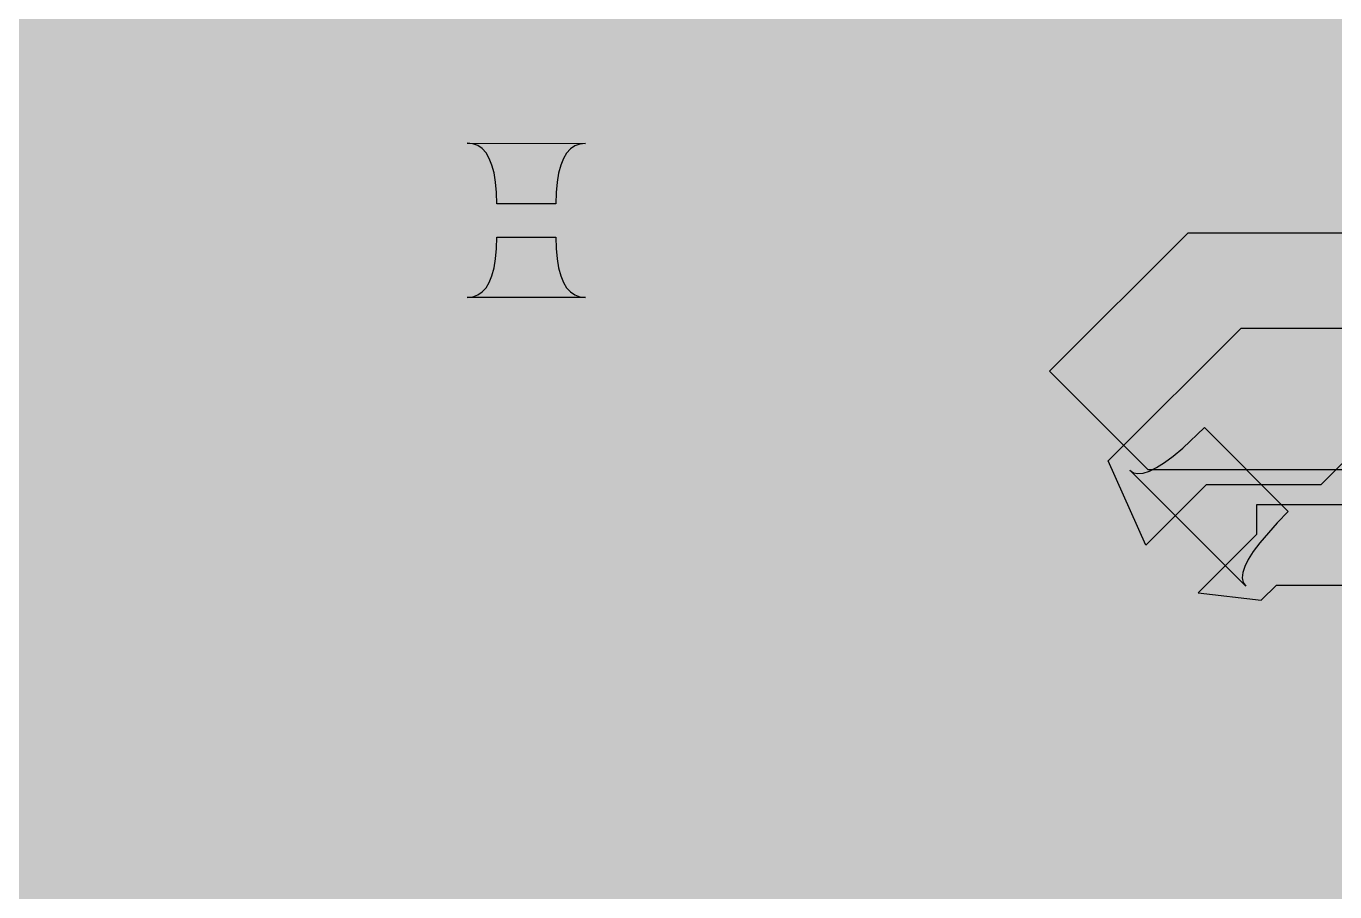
# Model space of a CAD drawing. Header units: millimetres. Extents: x 69.6 to 104.4, y 72.6 to 106.2.
# Drawn here: x 81.975 to 86.39, y 84.502 to 87.421 of the extents above; entities that cross this region are included whole.
import ezdxf

# ---------------------------------------------------------------- set-up
doc = ezdxf.new("R2010")
doc.units = ezdxf.units.MM
for name, color, linetype in [('BottomLayer', 5, 'Continuous'), ('KeepOutLayer', 6, 'Continuous'), ('MultiLayer', 9, 'Continuous'), ('TopLayer', 1, 'Continuous'), ('TopOverlay', 2, 'Continuous'), ('ViaHoleLayer', 16, 'Continuous')]:
    doc.layers.add(name, color=color, linetype=linetype)

# ---------------------------------------------------------------- blocks, each defined once
blk = doc.blocks.new('0402____21')
at = {"layer": 'TopLayer'}
for points in [[(-0.25, -0.3), (0.25, -0.3), (-0.25, 0.3), (0.25, 0.3)], [(0.766, -0.3), (1.266, -0.3), (0.766, 0.3), (1.266, 0.3)]]:
    blk.add_solid(points, dxfattribs=at)
at = {"layer": 'TopOverlay', "const_width": 0.127}
for points in [[(-0.37, -0.41), (-0.37, 0.41)], [(-0.37, 0.41), (-0.25, 0.41)], [(-0.27, 0.41), (1.34, 0.41)], [(1.27, 0.41), (1.38, 0.41)], [(1.38, -0.41), (1.38, 0.41)], [(-0.37, -0.41), (-0.34, -0.41)], [(-0.34, -0.41), (-0.2, -0.41)], [(-0.31, -0.41), (1.34, -0.41)], [(1.29, -0.41), (1.38, -0.41)]]:
    blk.add_lwpolyline(points, dxfattribs=at)
at = {"layer": 'TopOverlay', "const_width": 0.0635}
for points in [[(-0.4017, 0.41, 1), (-0.3382, 0.41, 1)], [(-0.4017, 0.41, 1), (-0.3382, 0.41, 1)], [(-0.3018, 0.41, 1), (-0.2383, 0.41, 1)], [(-0.2818, 0.41, 1), (-0.2183, 0.41, 1)], [(1.2383, 0.41, 1), (1.3018, 0.41, 1)], [(1.3082, 0.41, 1), (1.3717, 0.41, 1)], [(1.3483, 0.41, 1), (1.4118, 0.41, 1)], [(1.3483, 0.41, 1), (1.4118, 0.41, 1)], [(-0.4018, -0.41, 1), (-0.3383, -0.41, 1)], [(-0.4018, -0.41, 1), (-0.3383, -0.41, 1)], [(-0.3718, -0.41, 1), (-0.3083, -0.41, 1)], [(-0.3718, -0.41, 1), (-0.3083, -0.41, 1)], [(-0.3418, -0.41, 1), (-0.2783, -0.41, 1)], [(-0.2318, -0.41, 1), (-0.1683, -0.41, 1)], [(1.2582, -0.41, 1), (1.3217, -0.41, 1)], [(1.3083, -0.41, 1), (1.3718, -0.41, 1)], [(1.3483, -0.41, 1), (1.4118, -0.41, 1)], [(1.3483, -0.41, 1), (1.4118, -0.41, 1)]]:
    blk.add_lwpolyline(points, format="xyb", close=True, dxfattribs=at)
blk = doc.blocks.new('0603____22')
at = {"layer": 'TopLayer'}
for points in [[(-0.99, -0.38), (-0.29, -0.38), (-0.99, 0.42), (-0.29, 0.42)], [(0.315, -0.38), (1.015, -0.38), (0.315, 0.42), (1.015, 0.42)]]:
    blk.add_solid(points, dxfattribs=at)
at = {"layer": 'TopOverlay', "const_width": 0.1}
for points in [[(-1.095, -0.485), (-1.095, 0.525)], [(-1.095, 0.525), (1.12, 0.525)], [(1.12, -0.485), (1.12, 0.525)], [(-1.095, -0.485), (1.12, -0.485)]]:
    blk.add_lwpolyline(points, dxfattribs=at)
at = {"layer": 'TopOverlay', "const_width": 0.05}
for points in [[(-1.12, 0.525, 1), (-1.07, 0.525, 1)], [(-1.12, 0.525, 1), (-1.07, 0.525, 1)], [(1.095, 0.525, 1), (1.145, 0.525, 1)], [(1.095, 0.525, 1), (1.145, 0.525, 1)], [(-1.12, -0.485, 1), (-1.07, -0.485, 1)], [(-1.12, -0.485, 1), (-1.07, -0.485, 1)], [(1.095, -0.485, 1), (1.145, -0.485, 1)], [(1.095, -0.485, 1), (1.145, -0.485, 1)]]:
    blk.add_lwpolyline(points, format="xyb", close=True, dxfattribs=at)
blk = doc.blocks.new('0402____25')
at = {"layer": 'TopLayer'}
for points in [[(-0.25, -0.3), (0.25, -0.3), (-0.25, 0.3), (0.25, 0.3)], [(0.766, -0.3), (1.266, -0.3), (0.766, 0.3), (1.266, 0.3)]]:
    blk.add_solid(points, dxfattribs=at)
at = {"layer": 'TopOverlay', "const_width": 0.127}
for points in [[(-0.37, 0.41), (-0.25, 0.41)], [(-0.37, -0.41), (-0.37, 0.41)], [(-0.27, 0.41), (1.34, 0.41)], [(1.27, 0.41), (1.38, 0.41)], [(1.38, -0.41), (1.38, 0.41)], [(-0.37, -0.41), (-0.34, -0.41)], [(-0.34, -0.41), (-0.2, -0.41)], [(-0.31, -0.41), (1.34, -0.41)], [(1.29, -0.41), (1.38, -0.41)]]:
    blk.add_lwpolyline(points, dxfattribs=at)
at = {"layer": 'TopOverlay', "const_width": 0.0635}
for points in [[(-0.4017, 0.41, 1), (-0.3382, 0.41, 1)], [(-0.4017, 0.41, 1), (-0.3382, 0.41, 1)], [(-0.3018, 0.41, 1), (-0.2383, 0.41, 1)], [(-0.2818, 0.41, 1), (-0.2183, 0.41, 1)], [(1.2383, 0.41, 1), (1.3018, 0.41, 1)], [(1.3083, 0.41, 1), (1.3718, 0.41, 1)], [(1.3483, 0.41, 1), (1.4118, 0.41, 1)], [(1.3483, 0.41, 1), (1.4118, 0.41, 1)], [(-0.4017, -0.41, 1), (-0.3382, -0.41, 1)], [(-0.4017, -0.41, 1), (-0.3382, -0.41, 1)], [(-0.3718, -0.41, 1), (-0.3083, -0.41, 1)], [(-0.3718, -0.41, 1), (-0.3083, -0.41, 1)], [(-0.3418, -0.41, 1), (-0.2783, -0.41, 1)], [(-0.2318, -0.41, 1), (-0.1683, -0.41, 1)], [(1.2582, -0.41, 1), (1.3217, -0.41, 1)], [(1.3083, -0.41, 1), (1.3718, -0.41, 1)], [(1.3483, -0.41, 1), (1.4118, -0.41, 1)], [(1.3483, -0.41, 1), (1.4118, -0.41, 1)]]:
    blk.add_lwpolyline(points, format="xyb", close=True, dxfattribs=at)
blk = doc.blocks.new('___4_4_0_8___26')
at = {"layer": 'TopLayer', "const_width": 1.2}
blk.add_lwpolyline([(-2.8, -1.85), (-3.2, -1.85)], dxfattribs=at)
at = {"layer": 'TopLayer', "const_width": 0.6}
for points in [[(-3.5, -1.85, 1), (-2.9, -1.85, 1)], [(-3.1, -1.85, 1), (-2.5, -1.85, 1)]]:
    blk.add_lwpolyline(points, format="xyb", close=True, dxfattribs=at)
at = {"layer": 'TopOverlay', "const_width": 0.127}
for points in [[(-2, -2), (-2, 2)], [(-2, -2), (2, -2)]]:
    blk.add_lwpolyline(points, dxfattribs=at)
at = {"layer": 'TopOverlay', "const_width": 0.0635}
blk.add_lwpolyline([(-2.0318, -2, 1), (-1.9683, -2, 1)], format="xyb", close=True, dxfattribs=at)
blk.add_lwpolyline([(-2.0318, -2, 1), (-1.9683, -2, 1)], format="xyb", close=True, dxfattribs=at)
blk = doc.blocks.new('CR2032_B_31')
at = {"layer": 'BottomLayer', "const_width": 8.5}
blk.add_lwpolyline([(-4.25, 0, 1), (4.25, 0, 1)], format="xyb", close=True, dxfattribs=at)

msp = doc.modelspace()

# ---------------------------------------------------------------- linework, layer by layer
at = {"layer": 'BottomLayer', "const_width": 0.2}
for points in [[(78.7696, 84.1436), (89.478, 94.852)], [(78.7734, 83.8646), (89.7005, 94.7916)], [(78.8085, 83.6168), (89.9229, 94.7312)], [(78.8773, 83.4027), (90.1454, 94.6708)], [(78.9461, 83.1887), (90.3678, 94.6104)], [(79.0148, 82.9746), (90.5903, 94.55)], [(79.0148, 82.9746), (90.5903, 94.55)], [(79.0836, 82.7606), (90.8127, 94.4897)], [(79.2126, 82.6067), (91.0125, 94.4066)], [(79.3198, 82.431), (91.2013, 94.3125)], [(79.3577, 82.1861), (91.3901, 94.2185)], [(77.8978, 80.4434), (91.5789, 94.1245)], [(78.8913, 81.154), (91.7677, 94.0304)], [(79.1658, 81.1457), (91.9565, 93.9364)], [(79.379, 81.0761), (92.1453, 93.8424)], [(79.5537, 80.968), (92.3341, 93.7484)], [(79.6935, 80.8249), (92.523, 93.6543)], [(79.7973, 80.6459), (92.7118, 93.5603)], [(79.8623, 80.428), (92.9006, 93.4663)], [(79.8573, 80.1402), (93.0894, 93.3722)], [(79.2779, 79.2779), (93.2782, 93.2782)], [(79.4426, 79.1598), (93.467, 93.1842)], [(79.6098, 79.0441), (93.6419, 93.0762)], [(79.7792, 78.9307), (93.8075, 92.959)], [(79.9511, 78.8197), (93.9732, 92.8418)], [(80.1253, 78.7111), (94.1388, 92.7246)], [(81.1998, 92.7481), (93.5809, 80.367)], [(80.302, 78.605), (94.3044, 92.6074)], [(81.0521, 92.613), (93.4345, 80.2305)], [(80.4812, 78.5013), (94.4701, 92.4902)], [(80.9044, 92.4778), (93.2881, 80.094)], [(80.7567, 92.3426), (93.1418, 79.9576)], [(80.609, 92.2075), (92.9954, 79.8211)], [(80.47, 92.0636), (92.8491, 79.6846)], [(80.367, 91.8838), (92.7027, 79.5481)], [(80.2641, 91.7039), (92.5564, 79.4116)], [(80.1611, 91.524), (92.41, 79.2751)], [(80.0581, 91.3442), (92.2636, 79.1387)], [(79.9552, 91.1643), (92.1173, 79.0022)], [(79.8522, 90.9844), (91.9734, 78.8632)], [(79.7492, 90.8045), (91.8514, 78.7023)], [(79.6463, 90.6247), (91.7575, 78.5135)], [(79.5433, 90.4448), (91.6659, 78.3221)], [(79.4403, 90.2649), (91.3562, 78.349)], [(79.3374, 90.085), (91.1502, 78.2722)], [(79.2344, 89.9052), (90.9936, 78.1459)], [(79.1566, 89.7001), (90.8454, 78.0113)], [(79.1096, 89.4643), (90.6972, 77.8767)], [(79.0626, 89.2284), (90.5489, 77.7421)], [(79.0156, 88.9926), (90.4007, 77.6075)], [(78.9686, 88.7568), (90.2011, 77.5243)], [(78.9216, 88.5209), (89.9855, 77.457)], [(78.8746, 88.2851), (89.77, 77.3897)], [(78.8275, 88.0493), (89.5545, 77.3224)], [(78.7805, 87.8134), (89.314, 77.28)], [(78.7335, 87.5776), (89.0659, 77.2452)]]:
    msp.add_lwpolyline(points, dxfattribs=at)
at = {"layer": 'BottomLayer', "const_width": 0.225}
for points in [[(84.9902, 86.9215, 1), (85.2152, 86.9215, 1)], [(84.6799, 86.0144, 1), (84.9049, 86.0144, 1)], [(82.4677, 85.4892, 1), (82.6927, 85.4892, 1)], [(84.5525, 84.964, 1), (84.7775, 84.964, 1)]]:
    msp.add_lwpolyline(points, format="xyb", close=True, dxfattribs=at)
at = {"layer": 'KeepOutLayer', "const_width": 0.127}
msp.add_lwpolyline([(100.1392, 86.2685, -0.404026), (83.9692, 75.9671)], format="xyb", dxfattribs=at)
at = {"layer": 'MultiLayer', "const_width": 0.225}
for points in [[(84.9902, 86.9215, 1), (85.2152, 86.9215, 1)], [(84.6799, 86.0144, 1), (84.9049, 86.0144, 1)], [(82.4677, 85.4892, 1), (82.6927, 85.4892, 1)], [(84.5525, 84.964, 1), (84.7775, 84.964, 1)]]:
    msp.add_lwpolyline(points, format="xyb", close=True, dxfattribs=at)
at = {"layer": 'TopLayer'}
for p, q in [((83.4817, 87.0246), (83.4627, 87.0267)), ((83.4627, 87.0267), (83.8624, 87.0252)), ((83.4986, 87.0184), (83.4817, 87.0246)), ((83.5136, 87.0082), (83.4986, 87.0184)), ((83.5265, 86.9938), (83.5136, 87.0082)), ((83.5375, 86.9754), (83.5265, 86.9938)), ((83.7984, 86.9929), (83.7874, 86.9746)), ((83.8114, 87.0071), (83.7984, 86.9929)), ((83.8264, 87.0172), (83.8114, 87.0071)), ((83.8434, 87.0232), (83.8264, 87.0172)), ((83.8624, 87.0252), (83.8434, 87.0232)), ((83.5465, 86.9529), (83.5375, 86.9754)), ((83.5535, 86.9263), (83.5465, 86.9529)), ((83.7784, 86.9523), (83.7714, 86.9259)), ((83.7874, 86.9746), (83.7784, 86.9523)), ((83.5584, 86.8957), (83.5535, 86.9263)), ((83.7714, 86.9259), (83.7664, 86.8954)), ((83.5614, 86.8609), (83.5584, 86.8957)), ((83.5624, 86.8221), (83.5614, 86.8609)), ((83.7634, 86.8608), (83.7624, 86.8221)), ((83.7664, 86.8954), (83.7634, 86.8608)), ((83.7624, 86.8221), (83.5624, 86.8221)), ((85.8939, 86.7237), (85.4277, 86.2575)), ((86.7237, 86.7237), (85.8939, 86.7237)), ((83.5614, 86.6711), (83.5624, 86.7097)), ((83.5624, 86.7097), (83.7624, 86.7097)), ((83.7624, 86.7097), (83.7634, 86.6711)), ((83.5534, 86.6061), (83.5584, 86.6366)), ((83.5584, 86.6366), (83.5614, 86.6711)), ((83.7634, 86.6711), (83.7664, 86.6366)), ((83.7664, 86.6366), (83.7714, 86.6061)), ((83.5464, 86.5797), (83.5534, 86.6061)), ((83.7714, 86.6061), (83.7784, 86.5797)), ((83.5264, 86.5391), (83.5374, 86.5574)), ((83.5374, 86.5574), (83.5464, 86.5797)), ((83.7784, 86.5797), (83.7874, 86.5574)), ((83.7874, 86.5574), (83.7984, 86.5391)), ((83.4624, 86.5066), (83.4814, 86.5087)), ((83.8624, 86.5066), (83.4624, 86.5066)), ((83.4814, 86.5087), (83.4984, 86.5148)), ((83.4984, 86.5148), (83.5134, 86.5249)), ((83.5134, 86.5249), (83.5264, 86.5391)), ((83.7984, 86.5391), (83.8114, 86.5249)), ((83.8114, 86.5249), (83.8264, 86.5148)), ((83.8264, 86.5148), (83.8434, 86.5087)), ((83.8434, 86.5087), (83.8624, 86.5066)), ((85.6262, 85.9551), (86.0744, 86.4033)), ((86.0744, 86.4033), (86.5408, 86.4033)), ((85.4277, 86.2575), (85.7592, 85.9259)), ((86.7067, 86.2375), (86.3437, 85.8745)), ((85.8771, 85.9984), (85.9503, 86.0674)), ((85.9503, 86.0674), (86.2332, 85.7845)), ((85.8153, 85.9496), (85.8448, 85.9715)), ((85.8448, 85.9715), (85.8771, 85.9984)), ((85.7526, 85.6712), (85.6262, 85.9551)), ((85.765, 85.9209), (85.7887, 85.9327)), ((85.7887, 85.9327), (85.8153, 85.9496)), ((86.0896, 85.5331), (85.6989, 85.9238)), ((85.6989, 85.9238), (85.7111, 85.9155)), ((85.7111, 85.9155), (85.7262, 85.9123)), ((85.7262, 85.9123), (85.7442, 85.9141)), ((85.7442, 85.9141), (85.765, 85.9209)), ((85.7592, 85.9259), (86.4916, 85.9259)), ((85.9559, 85.8745), (85.7526, 85.6712)), ((86.3437, 85.8745), (85.9559, 85.8745)), ((86.5052, 85.8073), (86.1263, 85.8073)), ((86.1263, 85.8073), (86.1263, 85.7071)), ((86.2332, 85.7845), (86.1962, 85.7465)), ((86.1263, 85.7071), (85.9292, 85.51)), ((86.1962, 85.7465), (86.1373, 85.6789)), ((86.1373, 85.6789), (86.1154, 85.6495)), ((86.0985, 85.6229), (86.0867, 85.5992)), ((86.1154, 85.6495), (86.0985, 85.6229)), ((86.0799, 85.5784), (86.0781, 85.5604)), ((86.0867, 85.5992), (86.0799, 85.5784)), ((86.0781, 85.5604), (86.0813, 85.5453)), ((86.0813, 85.5453), (86.0896, 85.5331)), ((86.1424, 85.4851), (86.1939, 85.5366)), ((86.1939, 85.5366), (86.5609, 85.5366)), ((85.9292, 85.51), (86.1424, 85.4851))]:
    msp.add_line(p, q, dxfattribs=at)
for points, const_width in [([(82.266, 87.1714), (82.266, 88.1941)], 0.2), ([(83.6624, 86.2127), (83.6624, 87.6061)], 0.2), ([(79.091, 83.9964), (82.266, 87.1714)], 0.2), ([(83.6564, 84.7877), (86.0366, 87.168)], 0.2), ([(83.9392, 84.7877), (86.3194, 87.168)], 0.2), ([(84.2664, 86.2463), (85.1881, 87.168)], 0.2), ([(84.2664, 86.5292), (84.9052, 87.168)], 0.2), ([(84.2664, 85.6806), (85.7538, 87.168)], 0.2), ([(84.2664, 85.9635), (85.4709, 87.168)], 0.2), ([(84.7173, 87.168), (87.2686, 87.168)], 0.2), ([(84.8, 87.168), (85.5643, 86.4037)], 0.2), ([(85.0828, 87.168), (85.7057, 86.5451)], 0.2), ([(85.3657, 87.168), (85.8519, 86.6817)], 0.2), ([(85.6485, 87.168), (86.0559, 86.7606)], 0.2), ([(85.9314, 87.168), (86.3351, 86.7643)], 0.2), ([(86.1986, 86.7643), (86.6023, 87.168)], 0.2), ([(86.2142, 87.168), (86.5993, 86.7829)], 0.2), ([(86.4814, 86.7643), (86.8851, 87.168)], 0.2), ([(84.6389, 87.0462), (85.4229, 86.2623)], 0.2), ([(80.5451, 84.7877), (82.756, 86.9987)], 0.2), ([(82.6917, 87.0136), (83.0584, 86.6468)], 0.2), ([(84.5021, 86.9002), (85.2863, 86.116)], 0.2), ([(80.5244, 84.7877), (82.5863, 86.8497)], 0.2), ([(80.828, 84.7877), (82.9019, 86.8617)], 0.2), ([(82.5795, 86.8429), (83.0584, 86.364)], 0.2), ([(83.0584, 85.5587), (83.0584, 86.7653)], 0.2), ([(84.335, 86.7844), (85.1448, 85.9746)], 0.2), ([(85.9363, 86.7368), (86.0744, 86.7643)], 0.2), ([(86.0744, 86.7643), (86.5408, 86.7643)], 0.2), ([(81.1108, 84.7877), (83.0584, 86.7354)], 0.2), ([(84.2664, 85.5587), (84.2664, 86.7505)], 0.2), ([(82.4381, 86.7015), (83.0584, 86.0811)], 0.2), ([(85.6511, 86.4809), (85.8481, 86.6779)], 0.2), ([(85.3709, 86.2103), (85.8192, 86.6586)], 0.2), ([(82.2967, 86.5601), (83.0584, 85.7983)], 0.2), ([(84.2664, 86.5702), (85.0034, 85.8332)], 0.2), ([(81.3936, 84.7877), (83.0584, 86.4525)], 0.2), ([(81.3936, 84.7877), (83.0584, 86.4525)], 0.2), ([(85.4277, 86.2575), (85.6511, 86.4809)], 0.2), ([(85.4277, 86.2575), (85.6511, 86.4809)], 0.2), ([(82.1552, 86.4186), (83.7861, 84.7877)], 0.2), ([(82.0138, 86.2772), (83.5033, 84.7877)], 0.2), ([(84.2664, 86.2873), (84.862, 85.6918)], 0.2), ([(85.3482, 86.178), (85.4277, 86.2575)], 0.2), ([(81.6765, 84.7877), (83.0584, 86.1697)], 0.2), ([(84.5848, 85.4145), (85.3482, 86.178)], 0.2), ([(81.8724, 86.1358), (83.2204, 84.7877)], 0.2), ([(84.2664, 86.0045), (84.7206, 85.5504)], 0.2), ([(85.6157, 85.4499), (86.0918, 85.9259)], 0.4), ([(86.0918, 85.9259), (86.5966, 85.9259)], 0.4), ([(81.731, 85.9944), (82.9376, 84.7877)], 0.2), ([(81.9593, 84.7877), (83.0584, 85.8869)], 0.2), ([(81.5896, 85.8529), (82.6548, 84.7877)], 0.2), ([(81.4481, 85.7115), (82.3719, 84.7877)], 0.2), ([(84.2664, 85.7217), (85.2003, 84.7877)], 0.2), ([(84.1445, 85.5587), (84.2664, 85.6806)], 0.2), ([(81.3067, 85.5701), (82.0891, 84.7877)], 0.2), ([(82.2422, 84.7877), (83.0584, 85.604)], 0.2), ([(82.525, 84.7877), (83.296, 85.5587)], 0.2), ([(82.8078, 84.7877), (83.5788, 85.5587)], 0.2), ([(83.0584, 85.5587), (84.2664, 85.5587)], 0.2), ([(83.0907, 84.7877), (83.8617, 85.5587)], 0.2), ([(83.298, 85.5587), (84.069, 84.7877)], 0.2), ([(83.3735, 84.7877), (84.1445, 85.5587)], 0.2), ([(83.5808, 85.5587), (84.3518, 84.7877)], 0.2), ([(83.8637, 85.5587), (84.6347, 84.7877)], 0.2), ([(84.1465, 85.5587), (84.9175, 84.7877)], 0.2), ([(84.5848, 85.4145), (85.2116, 84.7877)], 0.2), ([(84.2221, 84.7877), (84.7168, 85.2825)], 0.2), ([(84.5049, 84.7877), (84.8582, 85.1411)], 0.2), ([(84.7877, 84.7877), (84.9997, 84.9997)], 0.2), ([(85.0706, 84.7877), (85.1411, 84.8582)], 0.2), ([(80.5244, 84.7877), (85.2116, 84.7877)], 0.2)]:
    msp.add_lwpolyline(points, dxfattribs=dict(at, const_width=const_width))
for points, const_width in [([(82.216, 87.1714, 1), (82.316, 87.1714, 1)], 0.1), ([(82.216, 87.1714, 1), (82.316, 87.1714, 1)], 0.1), ([(84.6673, 87.168, 1), (84.7673, 87.168, 1)], 0.1), ([(84.6673, 87.168, 1), (84.7673, 87.168, 1)], 0.1), ([(84.75, 87.168, 1), (84.85, 87.168, 1)], 0.1), ([(84.8552, 87.168, 1), (84.9552, 87.168, 1)], 0.1), ([(85.0328, 87.168, 1), (85.1328, 87.168, 1)], 0.1), ([(85.1381, 87.168, 1), (85.2381, 87.168, 1)], 0.1), ([(85.3157, 87.168, 1), (85.4157, 87.168, 1)], 0.1), ([(85.4209, 87.168, 1), (85.5209, 87.168, 1)], 0.1), ([(85.5985, 87.168, 1), (85.6985, 87.168, 1)], 0.1), ([(85.7038, 87.168, 1), (85.8038, 87.168, 1)], 0.1), ([(85.8814, 87.168, 1), (85.9814, 87.168, 1)], 0.1), ([(85.9866, 87.168, 1), (86.0866, 87.168, 1)], 0.1), ([(86.1642, 87.168, 1), (86.2642, 87.168, 1)], 0.1), ([(86.2694, 87.168, 1), (86.3694, 87.168, 1)], 0.1), ([(82.6564, 87.0613, 1), (82.7564, 87.0613, 1)], 0.1), ([(82.6564, 87.0613, 1), (82.7564, 87.0613, 1)], 0.1), ([(82.6564, 87.0613, 1), (82.7564, 87.0613, 1)], 0.1), ([(84.5889, 87.0462, 1), (84.6889, 87.0462, 1)], 0.1), ([(84.9902, 86.9215, 1), (85.2152, 86.9215, 1)], 0.225), ([(82.6417, 87.0136, 1), (82.7417, 87.0136, 1)], 0.1), ([(82.706, 86.9987, 1), (82.806, 86.9987, 1)], 0.1), ([(84.4521, 86.9002, 1), (84.5521, 86.9002, 1)], 0.1), ([(82.5295, 86.8429, 1), (82.6295, 86.8429, 1)], 0.1), ([(82.5363, 86.8497, 1), (82.6363, 86.8497, 1)], 0.1), ([(82.5363, 86.8497, 1), (82.6363, 86.8497, 1)], 0.1), ([(82.537, 86.8504, 1), (82.637, 86.8504, 1)], 0.1), ([(82.8519, 86.8617, 1), (82.9519, 86.8617, 1)], 0.1), ([(83.0084, 86.7653, 1), (83.1084, 86.7653, 1)], 0.1), ([(83.0084, 86.7653, 1), (83.1084, 86.7653, 1)], 0.1), ([(84.285, 86.7844, 1), (84.385, 86.7844, 1)], 0.1), ([(86.0059, 86.7606, 1), (86.1059, 86.7606, 1)], 0.1), ([(86.0244, 86.7643, 1), (86.1244, 86.7643, 1)], 0.1), ([(86.0244, 86.7643, 1), (86.1244, 86.7643, 1)], 0.1), ([(86.1486, 86.7643, 1), (86.2486, 86.7643, 1)], 0.1), ([(86.2851, 86.7643, 1), (86.3851, 86.7643, 1)], 0.1), ([(86.4314, 86.7643, 1), (86.5314, 86.7643, 1)], 0.1), ([(83.0084, 86.7354, 1), (83.1084, 86.7354, 1)], 0.1), ([(84.2164, 86.7505, 1), (84.3164, 86.7505, 1)], 0.1), ([(84.2164, 86.7505, 1), (84.3164, 86.7505, 1)], 0.1), ([(85.8863, 86.7368, 1), (85.9863, 86.7368, 1)], 0.1), ([(82.3881, 86.7015, 1), (82.4881, 86.7015, 1)], 0.1), ([(85.7981, 86.6779, 1), (85.8981, 86.6779, 1)], 0.1), ([(85.8019, 86.6817, 1), (85.9019, 86.6817, 1)], 0.1), ([(83.0084, 86.6468, 1), (83.1084, 86.6468, 1)], 0.1), ([(85.7692, 86.6586, 1), (85.8692, 86.6586, 1)], 0.1), ([(82.2467, 86.5601, 1), (82.3467, 86.5601, 1)], 0.1), ([(84.2164, 86.5702, 1), (84.3164, 86.5702, 1)], 0.1), ([(85.6557, 86.5451, 1), (85.7557, 86.5451, 1)], 0.1), ([(84.2164, 86.5292, 1), (84.3164, 86.5292, 1)], 0.1), ([(83.0084, 86.4525, 1), (83.1084, 86.4525, 1)], 0.1), ([(83.0084, 86.4525, 1), (83.1084, 86.4525, 1)], 0.1), ([(85.6011, 86.4809, 1), (85.7011, 86.4809, 1)], 0.1), ([(85.6011, 86.4809, 1), (85.7011, 86.4809, 1)], 0.1), ([(85.6011, 86.4809, 1), (85.7011, 86.4809, 1)], 0.1), ([(82.1052, 86.4186, 1), (82.2052, 86.4186, 1)], 0.1), ([(85.5143, 86.4037, 1), (85.6143, 86.4037, 1)], 0.1), ([(83.0084, 86.364, 1), (83.1084, 86.364, 1)], 0.1), ([(81.9638, 86.2772, 1), (82.0638, 86.2772, 1)], 0.1), ([(84.2164, 86.2873, 1), (84.3164, 86.2873, 1)], 0.1), ([(84.2164, 86.2463, 1), (84.3164, 86.2463, 1)], 0.1), ([(85.3729, 86.2623, 1), (85.4729, 86.2623, 1)], 0.1), ([(85.3777, 86.2575, 1), (85.4777, 86.2575, 1)], 0.1), ([(85.3777, 86.2575, 1), (85.4777, 86.2575, 1)], 0.1), ([(85.3777, 86.2575, 1), (85.4777, 86.2575, 1)], 0.1), ([(83.6124, 86.2127, 1), (83.7124, 86.2127, 1)], 0.1), ([(85.3209, 86.2103, 1), (85.4209, 86.2103, 1)], 0.1), ([(83.0084, 86.1697, 1), (83.1084, 86.1697, 1)], 0.1), ([(84.6799, 86.0144, 1), (84.9049, 86.0144, 1)], 0.225), ([(85.2982, 86.178, 1), (85.3982, 86.178, 1)], 0.1), ([(85.2982, 86.178, 1), (85.3982, 86.178, 1)], 0.1), ([(85.2363, 86.116, 1), (85.3363, 86.116, 1)], 0.1), ([(83.0084, 86.0811, 1), (83.1084, 86.0811, 1)], 0.1), ([(84.2164, 86.0045, 1), (84.3164, 86.0045, 1)], 0.1), ([(85.9918, 85.9259, 1), (86.1918, 85.9259, 1)], 0.2), ([(85.9918, 85.9259, 1), (86.1918, 85.9259, 1)], 0.2), ([(84.2164, 85.9635, 1), (84.3164, 85.9635, 1)], 0.1), ([(85.0948, 85.9746, 1), (85.1948, 85.9746, 1)], 0.1), ([(83.0084, 85.8869, 1), (83.1084, 85.8869, 1)], 0.1), ([(84.9534, 85.8332, 1), (85.0534, 85.8332, 1)], 0.1), ([(83.0084, 85.7983, 1), (83.1084, 85.7983, 1)], 0.1), ([(84.2164, 85.7217, 1), (84.3164, 85.7217, 1)], 0.1), ([(84.2164, 85.6806, 1), (84.3164, 85.6806, 1)], 0.1), ([(84.2164, 85.6806, 1), (84.3164, 85.6806, 1)], 0.1), ([(84.812, 85.6918, 1), (84.912, 85.6918, 1)], 0.1), ([(82.4677, 85.4892, 1), (82.6927, 85.4892, 1)], 0.225), ([(83.0084, 85.604, 1), (83.1084, 85.604, 1)], 0.1), ([(83.0084, 85.5587, 1), (83.1084, 85.5587, 1)], 0.1), ([(83.0084, 85.5587, 1), (83.1084, 85.5587, 1)], 0.1), ([(83.246, 85.5587, 1), (83.346, 85.5587, 1)], 0.1), ([(83.248, 85.5587, 1), (83.348, 85.5587, 1)], 0.1), ([(83.5288, 85.5587, 1), (83.6288, 85.5587, 1)], 0.1), ([(83.5308, 85.5587, 1), (83.6308, 85.5587, 1)], 0.1), ([(83.8117, 85.5587, 1), (83.9117, 85.5587, 1)], 0.1), ([(83.8137, 85.5587, 1), (83.9137, 85.5587, 1)], 0.1), ([(84.0945, 85.5587, 1), (84.1945, 85.5587, 1)], 0.1), ([(84.0945, 85.5587, 1), (84.1945, 85.5587, 1)], 0.1), ([(84.0965, 85.5587, 1), (84.1965, 85.5587, 1)], 0.1), ([(84.2164, 85.5587, 1), (84.3164, 85.5587, 1)], 0.1), ([(84.2164, 85.5587, 1), (84.3164, 85.5587, 1)], 0.1), ([(84.6706, 85.5504, 1), (84.7706, 85.5504, 1)], 0.1), ([(85.5157, 85.4499, 1), (85.7157, 85.4499, 1)], 0.2), ([(84.5348, 85.4145, 1), (84.6348, 85.4145, 1)], 0.1), ([(84.5348, 85.4145, 1), (84.6348, 85.4145, 1)], 0.1), ([(84.6668, 85.2825, 1), (84.7668, 85.2825, 1)], 0.1), ([(84.8082, 85.1411, 1), (84.9082, 85.1411, 1)], 0.1), ([(84.5525, 84.964, 1), (84.7775, 84.964, 1)], 0.225), ([(84.9497, 84.9997, 1), (85.0497, 84.9997, 1)], 0.1), ([(85.0911, 84.8582, 1), (85.1911, 84.8582, 1)], 0.1), ([(81.9093, 84.7877, 1), (82.0093, 84.7877, 1)], 0.1), ([(82.0391, 84.7877, 1), (82.1391, 84.7877, 1)], 0.1), ([(82.1922, 84.7877, 1), (82.2922, 84.7877, 1)], 0.1), ([(82.3219, 84.7877, 1), (82.4219, 84.7877, 1)], 0.1), ([(82.475, 84.7877, 1), (82.575, 84.7877, 1)], 0.1), ([(82.6048, 84.7877, 1), (82.7048, 84.7877, 1)], 0.1), ([(82.7578, 84.7877, 1), (82.8578, 84.7877, 1)], 0.1), ([(82.8876, 84.7877, 1), (82.9876, 84.7877, 1)], 0.1), ([(83.0407, 84.7877, 1), (83.1407, 84.7877, 1)], 0.1), ([(83.1704, 84.7877, 1), (83.2704, 84.7877, 1)], 0.1), ([(83.3235, 84.7877, 1), (83.4235, 84.7877, 1)], 0.1), ([(83.4533, 84.7877, 1), (83.5533, 84.7877, 1)], 0.1), ([(83.6064, 84.7877, 1), (83.7064, 84.7877, 1)], 0.1), ([(83.7361, 84.7877, 1), (83.8361, 84.7877, 1)], 0.1), ([(83.8892, 84.7877, 1), (83.9892, 84.7877, 1)], 0.1), ([(84.019, 84.7877, 1), (84.119, 84.7877, 1)], 0.1), ([(84.1721, 84.7877, 1), (84.2721, 84.7877, 1)], 0.1), ([(84.3018, 84.7877, 1), (84.4018, 84.7877, 1)], 0.1), ([(84.4549, 84.7877, 1), (84.5549, 84.7877, 1)], 0.1), ([(84.5847, 84.7877, 1), (84.6847, 84.7877, 1)], 0.1), ([(84.7377, 84.7877, 1), (84.8377, 84.7877, 1)], 0.1), ([(84.8675, 84.7877, 1), (84.9675, 84.7877, 1)], 0.1), ([(85.0206, 84.7877, 1), (85.1206, 84.7877, 1)], 0.1), ([(85.1503, 84.7877, 1), (85.2503, 84.7877, 1)], 0.1), ([(85.1616, 84.7877, 1), (85.2616, 84.7877, 1)], 0.1), ([(85.1616, 84.7877, 1), (85.2616, 84.7877, 1)], 0.1)]:
    msp.add_lwpolyline(points, format="xyb", close=True, dxfattribs=dict(at, const_width=const_width))
at = {"layer": 'TopLayer', "const_width": 0.2}
for points in [[(84.7173, 87.168, -0.165432), (84.2664, 86.7505)], [(82.7064, 87.0613, -0.136447), (82.5863, 86.8497)], [(82.7064, 87.0613, -0.135925), (82.587, 86.8504)], [(83.0584, 86.7653, -0.122322), (82.7064, 87.0613)]]:
    msp.add_lwpolyline(points, format="xyb", dxfattribs=at)
at = {"layer": 'ViaHoleLayer', "const_width": 0.15}
for points in [[(85.0277, 86.9215, 1), (85.1777, 86.9215, 1)], [(84.7174, 86.0144, 1), (84.8674, 86.0144, 1)], [(82.5052, 85.4892, 1), (82.6552, 85.4892, 1)], [(84.59, 84.964, 1), (84.74, 84.964, 1)]]:
    msp.add_lwpolyline(points, format="xyb", close=True, dxfattribs=at)

# ---------------------------------------------------------------- block references
for name, p, rotation in [('CR2032_B_31', (87.1323, 86.7499), 133), ('0402____25', (82.6464, 86.2127), 360), ('0402____21', (86.5966, 85.9259), 315), ('0603____22', (86.0541, 84.9832), 315)]:
    msp.add_blockref(name, p, dxfattribs=dict(rotation=rotation))
msp.add_blockref('___4_4_0_8___26', (86.6783, 89.472))

doc.saveas('drawing.dxf')
